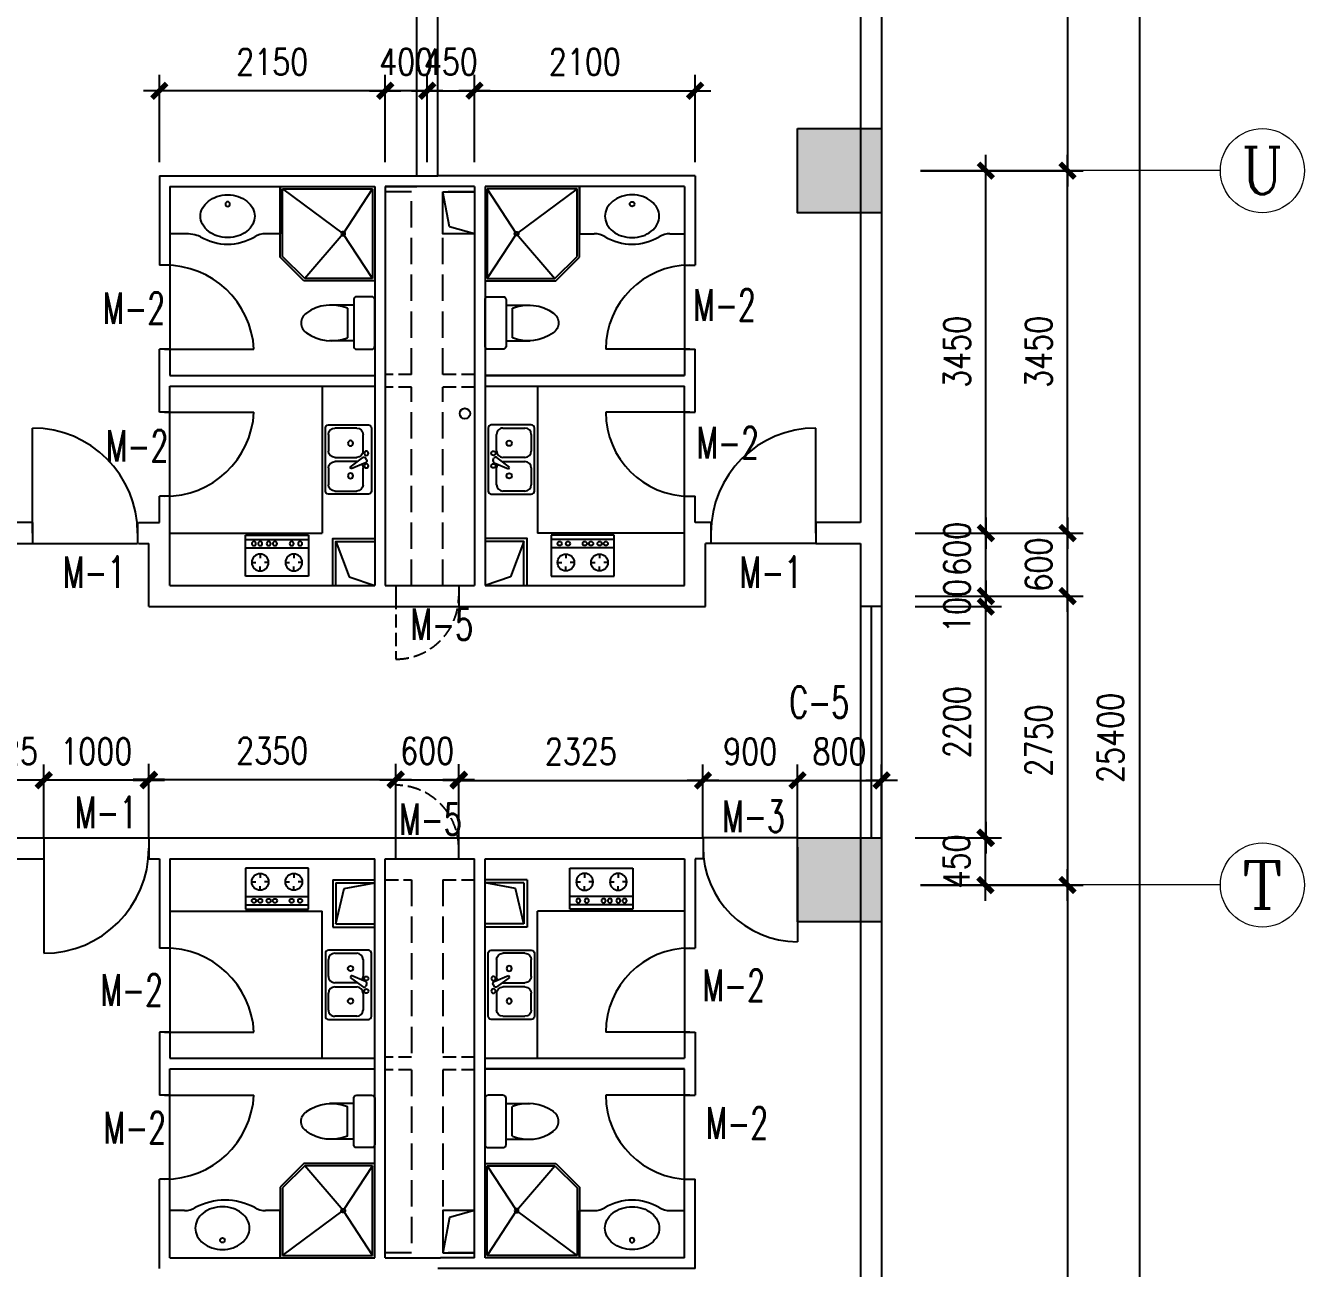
# Model space of a CAD drawing. Extents: x -357449 to -117302, y 127569 to 244935.
# Drawn here: x -281788 to -269614, y 176921 to 188752 of the extents above; entities that cross this region are included whole.
import ezdxf
from ezdxf.enums import TextEntityAlignment as Align

# ---------------------------------------------------------------- set-up
doc = ezdxf.new("R2010")
doc.units = 0
doc.header["$MEASUREMENT"] = 0
doc.linetypes.add('DASH', pattern=[0.35, 0.25, -0.1])
doc.layers.get('0').update_dxf_attribs({"linetype": 'CONTINUOUS'})
doc.layers.get('DEFPOINTS').update_dxf_attribs({"linetype": 'CONTINUOUS'})
for name, color, linetype in [('1', 8, 'CONTINUOUS'), ('COLUMN', 4, 'CONTINUOUS'), ('DIM', 7, 'CONTINUOUS'), ('F', 31, 'CONTINUOUS'), ('WALL', 1, 'CONTINUOUS'), ('WINDOW', 4, 'CONTINUOUS'), ('WINDOWS', 4, 'CONTINUOUS'), ('阳台', 4, 'CONTINUOUS')]:
    doc.layers.add(name, color=color, linetype=linetype)
doc.layers.add('AXIS', color=3, linetype='CONTINUOUS', lineweight=9)
doc.styles.add('COMPLEX', font='COMPLEX.shx')
doc.styles.add('DIM_FONT', font='SIMPLEX.shx', dxfattribs={"width": 0.8})
doc.styles.add('FS', font='txt.shx', dxfattribs={"width": 0.66, "height": 150, "bigfont": 'fs.shx'})
doc.dimstyles.new('DIMN-200', dxfattribs={"dimtxt": 300, "dimasz": 1, "dimexe": 250, "dimexo": 0, "dimgap": 150, "dimtad": 1, "dimdec": 0, "dimdsep": 46, "dimtxsty": 'DIM_FONT', "dimblk": '_DIMX', "dimcen": 2.5, "dimclrd": 256, "dimclre": 256, "dimclrt": 4, "dimadec": 0, "dimazin": 0, "dimtfac": 1, "dimtdec": 0, "dimtix": 1, "dimtmove": 2, "dimatfit": 3, "dimldrblk": '_DIMX', "dimfxl": 0, "dimtolj": 1, "dimtzin": 0, "dimarcsym": 0})
doc.dimstyles.get("Standard").update_dxf_attribs({"dimtxt": 375, "dimasz": 1, "dimexe": 150, "dimexo": 0, "dimgap": 200, "dimtad": 1, "dimdec": 0, "dimzin": 0, "dimdsep": 46, "dimtxsty": 'DIM_FONT', "dimblk1": '_DIMX', "dimblk2": '_DIMX', "dimsah": 1, "dimcen": 200, "dimclrd": 256, "dimclre": 256, "dimclrt": 4, "dimadec": 0, "dimazin": 0, "dimtfac": 1, "dimtdec": 0, "dimtix": 1, "dimtmove": 2, "dimatfit": 3, "dimldrblk": '_DIMX', "dimfxl": 0, "dimtolj": 1, "dimtzin": 0, "dimarcsym": 0})

# ---------------------------------------------------------------- blocks, each defined once
blk = doc.blocks.new('_DIMX')
blk.add_line((-150, 0), (150, 0))
at = {"const_width": 50}
blk.add_lwpolyline([(-70, -70), (70, 70)], dxfattribs=at)
blk = doc.blocks.new('*D1097')
at = {"linetype": 'ByBlock'}
for p, q in [((-250683, 222487), (-249084, 222487)), ((-249234, 222488), (-249234, 222489)), ((-249234, 221887), (-249234, 222487)), ((-250683, 221887), (-249084, 221887)), ((-249234, 221886), (-249234, 221885))]:
    blk.add_line(p, q, dxfattribs=at)
at = {"layer": 'DEFPOINTS', "color": 0, "linetype": 'ByBlock'}
for p in [(-250683, 222487), (-249234, 222487), (-250683, 221887)]:
    blk.add_point(p, dxfattribs=at)
at = {"linetype": 'ByBlock'}
for p, rotation in [((-249234, 222487), 270), ((-249234, 221887), 90)]:
    blk.add_blockref('_DIMX', p, dxfattribs=dict(at, rotation=rotation))
at = {"color": 4, "linetype": 'ByBlock', "insert": (-249509, 222187), "char_height": 250, "attachment_point": 5, "rotation": 90, "style": 'DIM_FONT'}
blk.add_mtext('\\A1;600', dxfattribs=at)
blk = doc.blocks.new('A$C58910DAE')
for p, q in [((0, 600), (0, 0)), ((390, 600), (0, 600)), ((130, 540), (130, 500)), ((270, 0), (270, 600)), ((350, 0), (350, 600)), ((390, 0), (390, 600)), ((50, 460), (90, 460)), ((130, 380), (130, 420)), ((210, 460), (170, 460)), ((50, 140), (90, 140)), ((130, 220), (130, 180)), ((210, 140), (170, 140)), ((0, 0), (390, 0)), ((130, 60), (130, 100))]:
    blk.add_line(p, q)
for centre, radius in [((130, 460), 80), ((310, 520), 20), ((310, 440), 20), ((310, 280), 20), ((130, 140), 80), ((310, 220), 20), ((310, 140), 20), ((310, 80), 20)]:
    blk.add_circle(centre, radius)
blk = doc.blocks.new('*D1005')
at = {"linetype": 'ByBlock'}
for p, q in [((-250683, 222487), (-249861, 222487)), ((-250011, 221888), (-250011, 222486)), ((-250683, 221887), (-249861, 221887))]:
    blk.add_line(p, q, dxfattribs=at)
at = {"layer": 'DEFPOINTS', "color": 0, "linetype": 'ByBlock'}
for p in [(-250683, 222487), (-250011, 222487), (-250683, 221887)]:
    blk.add_point(p, dxfattribs=at)
at = {"linetype": 'ByBlock'}
for p, rotation in [((-250011, 222487), 90), ((-250011, 221887), 270)]:
    blk.add_blockref('_DIMX', p, dxfattribs=dict(at, rotation=rotation))
at = {"color": 4, "linetype": 'ByBlock', "insert": (-250286, 222338), "char_height": 250, "attachment_point": 5, "rotation": 90, "style": 'DIM_FONT'}
blk.add_mtext('\\A1;600', dxfattribs=at)
blk = doc.blocks.new('*D899')
at = {"linetype": 'ByBlock'}
for p, q in [((-274815, 194671), (-272581, 194671)), ((-272731, 194670), (-272731, 169272)), ((-274815, 169271), (-272581, 169271))]:
    blk.add_line(p, q, dxfattribs=at)
at = {"layer": 'DEFPOINTS', "color": 0, "linetype": 'ByBlock'}
for p in [(-274815, 194671), (-274815, 169271), (-272731, 169271)]:
    blk.add_point(p, dxfattribs=at)
at = {"linetype": 'ByBlock'}
for p, rotation in [((-272731, 194671), 90), ((-272731, 169271), 270)]:
    blk.add_blockref('_DIMX', p, dxfattribs=dict(at, rotation=rotation))
at = {"color": 4, "linetype": 'ByBlock', "insert": (-273006, 181971), "char_height": 250, "attachment_point": 5, "rotation": 90, "style": 'DIM_FONT'}
blk.add_mtext('\\A1;25400', dxfattribs=at)
blk = doc.blocks.new('*D997')
at = {"linetype": 'ByBlock'}
for p, q in [((-250634, 219137), (-249084, 219137)), ((-249234, 219136), (-249234, 208238)), ((-250634, 208237), (-249084, 208237))]:
    blk.add_line(p, q, dxfattribs=at)
at = {"layer": 'DEFPOINTS', "color": 0, "linetype": 'ByBlock'}
for p in [(-250634, 219137), (-250634, 208237), (-249234, 208237)]:
    blk.add_point(p, dxfattribs=at)
at = {"linetype": 'ByBlock'}
for p, rotation in [((-249234, 219137), 90), ((-249234, 208237), 270)]:
    blk.add_blockref('_DIMX', p, dxfattribs=dict(at, rotation=rotation))
at = {"color": 4, "linetype": 'ByBlock', "insert": (-249509, 213687), "char_height": 250, "attachment_point": 5, "rotation": 90, "style": 'DIM_FONT'}
blk.add_mtext('\\A1;10900', dxfattribs=at)
blk = doc.blocks.new('*D995')
at = {"linetype": 'ByBlock'}
for p, q in [((-257979, 219593), (-257979, 220290)), ((-255629, 219593), (-255629, 220290)), ((-257978, 220140), (-255630, 220140))]:
    blk.add_line(p, q, dxfattribs=at)
at = {"layer": 'DEFPOINTS', "color": 0, "linetype": 'ByBlock'}
for p in [(-255629, 220140), (-257979, 219593), (-255629, 219593)]:
    blk.add_point(p, dxfattribs=at)
at = {"linetype": 'ByBlock', "rotation": 180}
blk.add_blockref('_DIMX', (-257979, 220140), dxfattribs=at)
at = {"linetype": 'ByBlock'}
blk.add_blockref('_DIMX', (-255629, 220140), dxfattribs=at)
at = {"color": 4, "linetype": 'ByBlock', "insert": (-256804, 220415), "char_height": 250, "attachment_point": 5, "style": 'DIM_FONT'}
blk.add_mtext('\\A1;2350', dxfattribs=at)
blk = doc.blocks.new('*D992')
at = {"linetype": 'ByBlock'}
for p, q in [((-259604, 219593), (-259604, 220285)), ((-258979, 219593), (-258979, 220285)), ((-259605, 220135), (-259606, 220135)), ((-258979, 220135), (-259604, 220135)), ((-258978, 220135), (-258977, 220135))]:
    blk.add_line(p, q, dxfattribs=at)
at = {"layer": 'DEFPOINTS', "color": 0, "linetype": 'ByBlock'}
for p in [(-259604, 220135), (-259604, 219593), (-258979, 219593)]:
    blk.add_point(p, dxfattribs=at)
at = {"linetype": 'ByBlock'}
blk.add_blockref('_DIMX', (-259604, 220135), dxfattribs=at)
at = {"linetype": 'ByBlock', "rotation": 180}
blk.add_blockref('_DIMX', (-258979, 220135), dxfattribs=at)
at = {"color": 4, "linetype": 'ByBlock', "insert": (-259291, 220410), "char_height": 250, "attachment_point": 5, "style": 'DIM_FONT'}
blk.add_mtext('\\A1;625', dxfattribs=at)
blk = doc.blocks.new('*D991')
at = {"linetype": 'ByBlock'}
for p, q in [((-258979, 219593), (-258979, 220285)), ((-257979, 219593), (-257979, 220285)), ((-257980, 220135), (-258978, 220135))]:
    blk.add_line(p, q, dxfattribs=at)
at = {"layer": 'DEFPOINTS', "color": 0, "linetype": 'ByBlock'}
for p in [(-258979, 220135), (-258979, 219593), (-257979, 219593)]:
    blk.add_point(p, dxfattribs=at)
at = {"linetype": 'ByBlock', "rotation": 180}
blk.add_blockref('_DIMX', (-258979, 220135), dxfattribs=at)
at = {"linetype": 'ByBlock'}
blk.add_blockref('_DIMX', (-257979, 220135), dxfattribs=at)
at = {"color": 4, "linetype": 'ByBlock', "insert": (-258479, 220410), "char_height": 250, "attachment_point": 5, "style": 'DIM_FONT'}
blk.add_mtext('\\A1;1000', dxfattribs=at)
blk = doc.blocks.new('*D973')
at = {"linetype": 'ByBlock'}
for p, q in [((-255029, 219593), (-255029, 220283)), ((-252704, 219587), (-252704, 220283)), ((-255028, 220133), (-252705, 220133))]:
    blk.add_line(p, q, dxfattribs=at)
at = {"layer": 'DEFPOINTS', "color": 0, "linetype": 'ByBlock'}
for p in [(-252704, 220133), (-255029, 219593), (-252704, 219587)]:
    blk.add_point(p, dxfattribs=at)
at = {"linetype": 'ByBlock', "rotation": 180}
blk.add_blockref('_DIMX', (-255029, 220133), dxfattribs=at)
at = {"linetype": 'ByBlock'}
blk.add_blockref('_DIMX', (-252704, 220133), dxfattribs=at)
at = {"color": 4, "linetype": 'ByBlock', "insert": (-253866, 220408), "char_height": 250, "attachment_point": 5, "style": 'DIM_FONT'}
blk.add_mtext('\\A1;2325', dxfattribs=at)
blk = doc.blocks.new('A$C6F837C5C')
at = {"layer": '1'}
blk.add_lwpolyline([(259, 407, 0.078966), (157, 391, 0.088152), (76, 347, 0.105269), (19, 279, 0.121685), (0, 203, 0.121685), (19, 128, 0.105269), (76, 60, 0.088152), (157, 16, 0.078966), (259, 0, 0.078966), (360, 16, 0.088152), (441, 60, 0.105269), (498, 128, 0.121685), (517, 203, 0.121685), (498, 279, 0.105269), (441, 347, 0.088152), (360, 391, 0.078966)], format="xyb", close=True, dxfattribs=at)
blk.add_circle((259, 88), 22, dxfattribs=at)
blk = doc.blocks.new('*D996')
at = {"linetype": 'ByBlock'}
for p, q in [((-255629, 219593), (-255629, 220289)), ((-255029, 219593), (-255029, 220289)), ((-255630, 220139), (-255631, 220139)), ((-255629, 220139), (-255029, 220139)), ((-255028, 220139), (-255027, 220139))]:
    blk.add_line(p, q, dxfattribs=at)
at = {"layer": 'DEFPOINTS', "color": 0, "linetype": 'ByBlock'}
for p in [(-255029, 220139), (-255629, 219593), (-255029, 219593)]:
    blk.add_point(p, dxfattribs=at)
at = {"linetype": 'ByBlock'}
blk.add_blockref('_DIMX', (-255629, 220139), dxfattribs=at)
at = {"linetype": 'ByBlock', "rotation": 180}
blk.add_blockref('_DIMX', (-255029, 220139), dxfattribs=at)
at = {"color": 4, "linetype": 'ByBlock', "insert": (-255329, 220414), "char_height": 250, "attachment_point": 5, "style": 'DIM_FONT'}
blk.add_mtext('\\A1;600', dxfattribs=at)
blk = doc.blocks.new('A$C54757736')
for p, q in [((0, 410), (0, 30)), ((630, 440), (30, 440)), ((299, 382), (241, 246)), ((328, 393), (342, 385)), ((660, 30), (660, 410)), ((30, 90), (30, 300)), ((90, 360), (250, 360)), ((241, 246), (259, 236)), ((259, 236), (347, 355)), ((310, 299), (310, 90)), ((350, 90), (350, 300)), ((410, 360), (570, 360)), ((630, 300), (630, 90)), ((250, 30), (90, 30)), ((570, 30), (410, 30)), ((30, 0), (630, 0))]:
    blk.add_line(p, q)
for centre, radius in [((270, 390), 20), ((390, 390), 20), ((175, 240), 25), ((485, 240), 25)]:
    blk.add_circle(centre, radius)
for centre, radius, start, end in [((30, 410), 30, 90, 180), ((318, 375), 20, 60, 159.4623), ((332, 367), 20, 320.5377, 60), ((630, 410), 30, 360, 90), ((90, 300), 60, 90, 180), ((250, 300), 60, 56.607, 90), ((410, 300), 60, 90, 180), ((570, 300), 60, 360, 90), ((30, 30), 30, 180, 270), ((90, 90), 60, 180, 270), ((250, 90), 60, 270, 360), ((410, 90), 60, 180, 270), ((570, 90), 60, 270, 360), ((630, 30), 30, 270, 360)]:
    blk.add_arc(centre, radius, start, end)
blk = doc.blocks.new('A$C571F03B5')
for p, q in [((170, 500), (30, 500)), ((0, 470), (0, 30)), ((200, 30), (200, 470)), ((200, 420), (430, 420)), ((260, 110), (260, 390)), ((30, 0), (170, 0)), ((200, 80), (430, 80))]:
    blk.add_line(p, q)
for centre, radius, start, end in [((30, 470), 30, 90, 180), ((170, 470), 30, 0, 90), ((413, 23), 398, 53.3619, 112.5495), ((590, 250), 110, 303.4509, 56.5491), ((413, 477), 398, 247.4505, 306.6381), ((30, 30), 30, 180, 270), ((170, 30), 30, 270, 0)]:
    blk.add_arc(centre, radius, start, end)
at = {"style": 'DIM_FONT', "text_generation_flag": 4, "width": 0.8, "flags": 9}
for tag in ['YSIZE', 'XSIZE']:
    blk.add_attdef(tag, (0, 250), '', height=0.5, rotation=90, dxfattribs=at)
blk = doc.blocks.new('A$C13156595')
for p, q in [((900, 900), (0, 900)), ((0, 900), (0, 0)), ((877, 877), (22, 877)), ((22, 877), (22, 22)), ((300, 450), (22, 877)), ((877, 877), (300, 450)), ((877, 234), (877, 877)), ((900, 225), (900, 900)), ((22, 22), (300, 450)), ((300, 450), (666, 22)), ((666, 22), (877, 234)), ((675, 0), (900, 225)), ((0, 0), (675, 0)), ((22, 22), (666, 22))]:
    blk.add_line(p, q)
blk.add_circle((300, 450), 18.7)
blk = doc.blocks.new('*D1008')
at = {"linetype": 'ByBlock'}
for p, q in [((-251804, 219587), (-251804, 220283)), ((-251004, 219587), (-251004, 220283)), ((-251805, 220133), (-251806, 220133)), ((-251804, 220133), (-251004, 220133)), ((-251003, 220133), (-251002, 220133))]:
    blk.add_line(p, q, dxfattribs=at)
at = {"layer": 'DEFPOINTS', "color": 0, "linetype": 'ByBlock'}
for p in [(-251004, 220133), (-251804, 219587), (-251004, 219587)]:
    blk.add_point(p, dxfattribs=at)
at = {"linetype": 'ByBlock'}
blk.add_blockref('_DIMX', (-251804, 220133), dxfattribs=at)
at = {"linetype": 'ByBlock', "rotation": 180}
blk.add_blockref('_DIMX', (-251004, 220133), dxfattribs=at)
at = {"color": 4, "linetype": 'ByBlock', "insert": (-251404, 220408), "char_height": 250, "attachment_point": 5, "style": 'DIM_FONT'}
blk.add_mtext('\\A1;800', dxfattribs=at)
blk = doc.blocks.new('*D1007')
at = {"linetype": 'ByBlock'}
for p, q in [((-252704, 219587), (-252704, 220283)), ((-251804, 219587), (-251804, 220283)), ((-252703, 220133), (-251805, 220133))]:
    blk.add_line(p, q, dxfattribs=at)
at = {"layer": 'DEFPOINTS', "color": 0, "linetype": 'ByBlock'}
for p in [(-251804, 220133), (-252704, 219587), (-251804, 219587)]:
    blk.add_point(p, dxfattribs=at)
at = {"linetype": 'ByBlock', "rotation": 180}
blk.add_blockref('_DIMX', (-252704, 220133), dxfattribs=at)
at = {"linetype": 'ByBlock'}
blk.add_blockref('_DIMX', (-251804, 220133), dxfattribs=at)
at = {"color": 4, "linetype": 'ByBlock', "insert": (-252254, 220408), "char_height": 250, "attachment_point": 5, "style": 'DIM_FONT'}
blk.add_mtext('\\A1;900', dxfattribs=at)
blk = doc.blocks.new('*D1006')
at = {"linetype": 'ByBlock'}
for p, q in [((-250683, 221887), (-249861, 221887)), ((-250011, 221888), (-250011, 221889)), ((-250011, 221787), (-250011, 221887)), ((-250011, 221787), (-250011, 221887)), ((-250683, 221787), (-249861, 221787)), ((-250011, 221786), (-250011, 221785))]:
    blk.add_line(p, q, dxfattribs=at)
at = {"layer": 'DEFPOINTS', "color": 0, "linetype": 'ByBlock'}
for p in [(-250683, 221887), (-250011, 221887), (-250683, 221787)]:
    blk.add_point(p, dxfattribs=at)
at = {"linetype": 'ByBlock'}
for p, rotation in [((-250011, 221887), 270), ((-250011, 221787), 90)]:
    blk.add_blockref('_DIMX', p, dxfattribs=dict(at, rotation=rotation))
at = {"color": 4, "linetype": 'ByBlock', "insert": (-250286, 221793), "char_height": 250, "attachment_point": 5, "rotation": 90, "style": 'DIM_FONT'}
blk.add_mtext('\\A1;100', dxfattribs=at)
blk = doc.blocks.new('*D1004')
at = {"linetype": 'ByBlock'}
for p, q in [((-250683, 221787), (-249861, 221787)), ((-250011, 219588), (-250011, 221786)), ((-250683, 219587), (-249861, 219587))]:
    blk.add_line(p, q, dxfattribs=at)
at = {"layer": 'DEFPOINTS', "color": 0, "linetype": 'ByBlock'}
for p in [(-250683, 221787), (-250011, 221787), (-250683, 219587)]:
    blk.add_point(p, dxfattribs=at)
at = {"linetype": 'ByBlock'}
for p, rotation in [((-250011, 221787), 90), ((-250011, 219587), 270)]:
    blk.add_blockref('_DIMX', p, dxfattribs=dict(at, rotation=rotation))
at = {"color": 4, "linetype": 'ByBlock', "insert": (-250286, 220687), "char_height": 250, "attachment_point": 5, "rotation": 90, "style": 'DIM_FONT'}
blk.add_mtext('\\A1;2200', dxfattribs=at)
blk = doc.blocks.new('*D1003')
at = {"linetype": 'ByBlock'}
for p, q in [((-250683, 221887), (-249084, 221887)), ((-249234, 221886), (-249234, 219138)), ((-250634, 219137), (-249084, 219137))]:
    blk.add_line(p, q, dxfattribs=at)
at = {"layer": 'DEFPOINTS', "color": 0, "linetype": 'ByBlock'}
for p in [(-250683, 221887), (-250634, 219137), (-249234, 219137)]:
    blk.add_point(p, dxfattribs=at)
at = {"linetype": 'ByBlock'}
for p, rotation in [((-249234, 221887), 90), ((-249234, 219137), 270)]:
    blk.add_blockref('_DIMX', p, dxfattribs=dict(at, rotation=rotation))
at = {"color": 4, "linetype": 'ByBlock', "insert": (-249509, 220512), "char_height": 250, "attachment_point": 5, "rotation": 90, "style": 'DIM_FONT'}
blk.add_mtext('\\A1;2750', dxfattribs=at)
blk = doc.blocks.new('*D1002')
at = {"linetype": 'ByBlock'}
for p, q in [((-250551, 219587), (-249866, 219587)), ((-250016, 219588), (-250016, 219589)), ((-250016, 219137), (-250016, 219587)), ((-250551, 219137), (-249866, 219137)), ((-250016, 219136), (-250016, 219135))]:
    blk.add_line(p, q, dxfattribs=at)
at = {"layer": 'DEFPOINTS', "color": 0, "linetype": 'ByBlock'}
for p in [(-250551, 219587), (-250016, 219587), (-250551, 219137)]:
    blk.add_point(p, dxfattribs=at)
at = {"linetype": 'ByBlock'}
for p, rotation in [((-250016, 219587), 270), ((-250016, 219137), 90)]:
    blk.add_blockref('_DIMX', p, dxfattribs=dict(at, rotation=rotation))
at = {"color": 4, "linetype": 'ByBlock', "insert": (-250291, 219362), "char_height": 250, "attachment_point": 5, "rotation": 90, "style": 'DIM_FONT'}
blk.add_mtext('\\A1;450', dxfattribs=at)
blk = doc.blocks.new('*D1144')
at = {"linetype": 'ByBlock'}
for p, q in [((-257879, 226019), (-257879, 226848)), ((-255729, 226019), (-255729, 226848)), ((-255730, 226698), (-257878, 226698))]:
    blk.add_line(p, q, dxfattribs=at)
at = {"layer": 'DEFPOINTS', "color": 0, "linetype": 'ByBlock'}
for p in [(-257879, 226698), (-257879, 226019), (-255729, 226019)]:
    blk.add_point(p, dxfattribs=at)
at = {"linetype": 'ByBlock', "rotation": 180}
blk.add_blockref('_DIMX', (-257879, 226698), dxfattribs=at)
at = {"linetype": 'ByBlock'}
blk.add_blockref('_DIMX', (-255729, 226698), dxfattribs=at)
at = {"color": 4, "linetype": 'ByBlock', "insert": (-256804, 226973), "char_height": 250, "attachment_point": 5, "style": 'DIM_FONT'}
blk.add_mtext('\\A1;2150', dxfattribs=at)
blk = doc.blocks.new('*D900')
at = {"linetype": 'ByBlock'}
for p, q in [((-250634, 232837), (-249084, 232837)), ((-249234, 232836), (-249234, 225938)), ((-250634, 225937), (-249084, 225937))]:
    blk.add_line(p, q, dxfattribs=at)
at = {"layer": 'DEFPOINTS', "color": 0, "linetype": 'ByBlock'}
for p in [(-250634, 232837), (-250634, 225937), (-249234, 225937)]:
    blk.add_point(p, dxfattribs=at)
at = {"linetype": 'ByBlock'}
for p, rotation in [((-249234, 232837), 90), ((-249234, 225937), 270)]:
    blk.add_blockref('_DIMX', p, dxfattribs=dict(at, rotation=rotation))
at = {"color": 4, "linetype": 'ByBlock', "insert": (-249509, 229387), "char_height": 250, "attachment_point": 5, "rotation": 90, "style": 'DIM_FONT'}
blk.add_mtext('\\A1;6900', dxfattribs=at)
blk = doc.blocks.new('*D1141')
at = {"linetype": 'ByBlock'}
for p, q in [((-254879, 226019), (-254879, 226848)), ((-252779, 226019), (-252779, 226848)), ((-254878, 226698), (-252780, 226698))]:
    blk.add_line(p, q, dxfattribs=at)
at = {"layer": 'DEFPOINTS', "color": 0, "linetype": 'ByBlock'}
for p in [(-252779, 226698), (-254879, 226019), (-252779, 226019)]:
    blk.add_point(p, dxfattribs=at)
at = {"linetype": 'ByBlock', "rotation": 180}
blk.add_blockref('_DIMX', (-254879, 226698), dxfattribs=at)
at = {"linetype": 'ByBlock'}
blk.add_blockref('_DIMX', (-252779, 226698), dxfattribs=at)
at = {"color": 4, "linetype": 'ByBlock', "insert": (-253829, 226973), "char_height": 250, "attachment_point": 5, "style": 'DIM_FONT'}
blk.add_mtext('\\A1;2100', dxfattribs=at)
blk = doc.blocks.new('*D1143')
at = {"linetype": 'ByBlock'}
for p, q in [((-255729, 226019), (-255729, 226848)), ((-255329, 226019), (-255329, 226848)), ((-255730, 226698), (-255731, 226698)), ((-255329, 226698), (-255729, 226698)), ((-255328, 226698), (-255327, 226698))]:
    blk.add_line(p, q, dxfattribs=at)
at = {"layer": 'DEFPOINTS', "color": 0, "linetype": 'ByBlock'}
for p in [(-255729, 226698), (-255729, 226019), (-255329, 226019)]:
    blk.add_point(p, dxfattribs=at)
at = {"linetype": 'ByBlock'}
blk.add_blockref('_DIMX', (-255729, 226698), dxfattribs=at)
at = {"linetype": 'ByBlock', "rotation": 180}
blk.add_blockref('_DIMX', (-255329, 226698), dxfattribs=at)
at = {"color": 4, "linetype": 'ByBlock', "insert": (-255529, 226973), "char_height": 250, "attachment_point": 5, "style": 'DIM_FONT'}
blk.add_mtext('\\A1;400', dxfattribs=at)
blk = doc.blocks.new('*D1142')
at = {"linetype": 'ByBlock'}
for p, q in [((-255329, 226019), (-255329, 226848)), ((-254879, 226019), (-254879, 226848)), ((-255330, 226698), (-255331, 226698)), ((-255329, 226698), (-254879, 226698)), ((-254878, 226698), (-254877, 226698))]:
    blk.add_line(p, q, dxfattribs=at)
at = {"layer": 'DEFPOINTS', "color": 0, "linetype": 'ByBlock'}
for p in [(-254879, 226698), (-255329, 226019), (-254879, 226019)]:
    blk.add_point(p, dxfattribs=at)
at = {"linetype": 'ByBlock'}
blk.add_blockref('_DIMX', (-255329, 226698), dxfattribs=at)
at = {"linetype": 'ByBlock', "rotation": 180}
blk.add_blockref('_DIMX', (-254879, 226698), dxfattribs=at)
at = {"color": 4, "linetype": 'ByBlock', "insert": (-255104, 226973), "char_height": 250, "attachment_point": 5, "style": 'DIM_FONT'}
blk.add_mtext('\\A1;450', dxfattribs=at)
blk = doc.blocks.new('*D1096')
at = {"linetype": 'ByBlock'}
for p, q in [((-250634, 225937), (-249861, 225937)), ((-250011, 222488), (-250011, 225936)), ((-250683, 222487), (-249861, 222487))]:
    blk.add_line(p, q, dxfattribs=at)
at = {"layer": 'DEFPOINTS', "color": 0, "linetype": 'ByBlock'}
for p in [(-250634, 225937), (-250011, 225937), (-250683, 222487)]:
    blk.add_point(p, dxfattribs=at)
at = {"linetype": 'ByBlock'}
for p, rotation in [((-250011, 225937), 90), ((-250011, 222487), 270)]:
    blk.add_blockref('_DIMX', p, dxfattribs=dict(at, rotation=rotation))
at = {"color": 4, "linetype": 'ByBlock', "insert": (-250286, 224212), "char_height": 250, "attachment_point": 5, "rotation": 90, "style": 'DIM_FONT'}
blk.add_mtext('\\A1;3450', dxfattribs=at)
blk = doc.blocks.new('*D1009')
at = {"linetype": 'ByBlock'}
for p, q in [((-250272, 225937), (-249084, 225937)), ((-249234, 222488), (-249234, 225936)), ((-250272, 222487), (-249084, 222487))]:
    blk.add_line(p, q, dxfattribs=at)
at = {"layer": 'DEFPOINTS', "color": 0, "linetype": 'ByBlock'}
for p in [(-250272, 225937), (-249234, 225937), (-250272, 222487)]:
    blk.add_point(p, dxfattribs=at)
at = {"linetype": 'ByBlock'}
for p, rotation in [((-249234, 225937), 90), ((-249234, 222487), 270)]:
    blk.add_blockref('_DIMX', p, dxfattribs=dict(at, rotation=rotation))
at = {"color": 4, "linetype": 'ByBlock', "insert": (-249509, 224212), "char_height": 250, "attachment_point": 5, "rotation": 90, "style": 'DIM_FONT'}
blk.add_mtext('\\A1;3450', dxfattribs=at)

msp = doc.modelspace()

# ---------------------------------------------------------------- hatches: boundary and pattern name
at = {"layer": 'COLUMN'}
for points in [[(-274439.36, 186971.04), (-273639.36, 186971.04), (-273639.36, 187771.04), (-274439.36, 187771.04)], [(-274439.36, 180221.04), (-273639.36, 180221.04), (-273639.36, 181021.04), (-274439.36, 181021.04)]]:
    msp.add_hatch(color=256, dxfattribs=at).paths.add_polyline_path(points)

# ---------------------------------------------------------------- linework, layer by layer
at = {"layer": '1'}
for p, q in [((-279364.36, 187221.04), (-279364.36, 186771.04)), ((-276514.36, 187221.04), (-276514.36, 186771.04)), ((-280274.91, 186771.04), (-280414.36, 186771.04)), ((-279364.36, 186771.04), (-279503.8, 186771.04)), ((-276514.36, 186771.04), (-276374.91, 186771.04)), ((-275653.8, 186771.04), (-275514.36, 186771.04)), ((-278964.36, 185321.04), (-278964.36, 183921.04)), ((-276914.36, 185321.04), (-276914.36, 183921.04)), ((-280414.36, 183921.04), (-278964.36, 183921.04)), ((-278834.36, 183841.04), (-278706.52, 183505.49)), ((-277044.36, 183841.04), (-277172.2, 183505.49)), ((-275514.36, 183921.04), (-276914.36, 183921.04)), ((-278706.52, 183505.49), (-278464.36, 183421.04)), ((-277172.2, 183505.49), (-277414.36, 183421.04)), ((-278264.36, 183421.04), (-278264.36, 183221.04)), ((-277664.36, 183421.04), (-277664.36, 183221.04)), ((-278264.36, 180821.04), (-278264.36, 181021.04)), ((-277664.36, 180821.04), (-277664.36, 181021.04)), ((-278864.36, 180621.04), (-278464.36, 180621.04)), ((-278864.36, 180621.04), (-278864.36, 180171.04)), ((-278864.36, 180621.04), (-278864.36, 180621.04)), ((-278834.36, 180591.04), (-278464.36, 180591.04)), ((-278834.36, 180591.04), (-278834.36, 180201.04)), ((-278834.36, 180201.04), (-278754.3, 180536.6)), ((-278754.3, 180536.6), (-278464.36, 180591.04)), ((-277014.36, 180621.04), (-277414.36, 180621.04)), ((-277044.36, 180591.04), (-277414.36, 180591.04)), ((-277124.42, 180536.6), (-277414.36, 180591.04)), ((-277044.36, 180201.04), (-277124.42, 180536.6)), ((-277044.36, 180591.04), (-277044.36, 180201.04)), ((-277014.36, 180621.04), (-277014.36, 180171.04)), ((-280414.36, 180321.04), (-278964.36, 180321.04)), ((-278964.36, 178921.04), (-278964.36, 180321.04)), ((-275514.36, 180321.04), (-276914.36, 180321.04)), ((-276914.36, 178921.04), (-276914.36, 180321.04)), ((-278864.36, 180171.04), (-278464.36, 180171.04)), ((-278834.36, 180201.04), (-278464.36, 180201.04)), ((-277044.36, 180201.04), (-277414.36, 180201.04)), ((-277014.36, 180171.04), (-277414.36, 180171.04)), ((-280274.91, 177471.04), (-280414.36, 177471.04)), ((-279364.36, 177471.04), (-279503.8, 177471.04)), ((-279364.36, 177021.04), (-279364.36, 177471.04)), ((-276514.36, 177021.04), (-276514.36, 177471.04)), ((-276514.36, 177471.04), (-276374.91, 177471.04)), ((-275653.8, 177471.04), (-275514.36, 177471.04))]:
    msp.add_line(p, q, dxfattribs=at)
for points in [[(-278864.36, 183421.04), (-278864.36, 183421.04), (-278864.36, 183871.04), (-278464.36, 183871.04)], [(-278834.36, 183421.04), (-278834.36, 183841.04), (-278464.36, 183841.04)], [(-277014.36, 183421.04), (-277014.36, 183421.04), (-277014.36, 183871.04), (-277414.36, 183871.04)], [(-277044.36, 183421.04), (-277044.36, 183841.04), (-277414.36, 183841.04)]]:
    msp.add_lwpolyline(points, dxfattribs=at)
for centre, radius, start, end in [((-280274.15, 186351.09), 419.95, 68.742991, 90.103819), ((-279864.36, 187171.04), 500, 238.997281, 301.002719), ((-279503.8, 186571.04), 200, 90, 121.002719), ((-276374.91, 186571.04), 200, 58.997281, 90), ((-276014.36, 187171.04), 500, 238.997281, 301.002719), ((-275653.8, 186571.04), 200, 90, 121.002719), ((-280274.91, 177671.04), 200, 270, 301.002719), ((-279889.36, 176976.53), 594.51, 61.624732, 118.375268), ((-279503.8, 177671.04), 200, 238.997281, 270), ((-276374.91, 177671.04), 200, 270, 301.002719), ((-276014.36, 177071.04), 500, 58.997281, 121.002719), ((-275653.8, 177671.04), 200, 238.997281, 270)]:
    msp.add_arc(centre, radius, start, end, dxfattribs=at)
at = {"layer": 'AXIS'}
for p, q in [((-270414.48, 187371.04), (-273269.25, 187371.04)), ((-270414.48, 180571.04), (-273269.25, 180571.04))]:
    msp.add_line(p, q, dxfattribs=at)
for centre in [(-270014.48, 187371.04), (-270014.48, 180571.04)]:
    msp.add_circle(centre, 400, dxfattribs=at)
at = {"layer": 'COLUMN'}
for p, q in [((-273839.36, 183221.04), (-273839.36, 181021.04)), ((-273739.36, 183221.04), (-273739.36, 181021.04)), ((-273639.36, 183221.04), (-273639.36, 181021.04))]:
    msp.add_line(p, q, dxfattribs=at)
for points in [[(-274439.36, 187771.04), (-273639.36, 187771.04), (-273639.36, 186971.04), (-274439.36, 186971.04)], [(-274439.36, 181021.04), (-273639.36, 181021.04), (-273639.36, 180221.04), (-274439.36, 180221.04)]]:
    msp.add_lwpolyline(points, close=True, dxfattribs=at)
at = {"layer": 'DIM'}
msp.add_circle((-277605.45, 185058.88), 50, dxfattribs=at)
at = {"layer": 'WALL'}
for p, q in [((-273639.36, 194671.04), (-273639.36, 183221.04)), ((-273839.36, 194471.04), (-273839.36, 184021.04)), ((-278064.36, 187321.04), (-278064.36, 193921.04)), ((-277864.36, 187321.04), (-277864.36, 193921.04)), ((-280514.36, 187321.04), (-277864.36, 187321.04)), ((-280514.36, 187321.04), (-280514.36, 186471.04)), ((-275414.36, 187321.04), (-277864.36, 187321.04)), ((-275414.36, 187321.04), (-275414.36, 186471.04)), ((-280414.36, 187221.04), (-278464.36, 187221.04)), ((-280414.36, 187221.04), (-280414.36, 186471.04)), ((-278464.36, 187221.04), (-278464.36, 183421.04)), ((-278364.36, 187221.04), (-278364.36, 183421.04)), ((-277514.36, 187221.04), (-278364.36, 187221.04)), ((-278364.36, 187221.04), (-278064.36, 187221.04)), ((-277514.36, 187221.04), (-277514.36, 183421.04)), ((-277414.36, 187221.04), (-277414.36, 183421.04)), ((-275514.36, 187221.04), (-277414.36, 187221.04)), ((-275514.36, 187221.04), (-275514.36, 186471.04)), ((-280414.36, 186471.04), (-280514.36, 186471.04)), ((-275514.36, 186471.04), (-275414.36, 186471.04)), ((-280414.36, 185671.04), (-280514.36, 185671.04)), ((-280514.36, 185071.04), (-280514.36, 185671.04)), ((-280414.36, 185671.04), (-280414.36, 185421.04)), ((-275514.36, 185671.04), (-275514.36, 185421.04)), ((-275514.36, 185671.04), (-275414.36, 185671.04)), ((-275414.36, 185071.04), (-275414.36, 185671.04)), ((-280414.36, 185421.04), (-278464.36, 185421.04)), ((-277414.36, 185421.04), (-275514.36, 185421.04)), ((-275514.36, 185421.04), (-277414.36, 185421.04)), ((-280414.36, 185321.04), (-278464.36, 185321.04)), ((-280414.36, 185071.04), (-280414.36, 185321.04)), ((-277414.36, 185321.04), (-275514.36, 185321.04)), ((-275514.36, 185071.04), (-275514.36, 185321.04)), ((-280414.36, 185071.04), (-280514.36, 185071.04)), ((-275514.36, 185071.04), (-275414.36, 185071.04)), ((-280414.36, 184271.04), (-280514.36, 184271.04)), ((-280514.36, 184021.04), (-280514.36, 184271.04)), ((-280414.36, 183421.04), (-280414.36, 184271.04)), ((-275514.36, 183421.04), (-275514.36, 184271.04)), ((-275514.36, 184271.04), (-275414.36, 184271.04)), ((-275414.36, 184021.04), (-275414.36, 184271.04)), ((-281721.27, 184021.04), (-282139.36, 184021.04)), ((-281721.27, 184021.04), (-281721.27, 183821.04)), ((-280721.27, 184021.04), (-280721.27, 183821.04)), ((-280714.36, 184021.04), (-280514.36, 184021.04)), ((-275264.36, 184021.04), (-275414.36, 184021.04)), ((-275264.36, 184021.04), (-275264.36, 183821.04)), ((-273839.36, 184021.04), (-274264.36, 184021.04)), ((-274264.36, 184021.04), (-274264.36, 183821.04)), ((-282989.36, 183821.04), (-281721.27, 183821.04)), ((-280714.36, 183821.04), (-280614.36, 183821.04)), ((-280614.36, 183221.04), (-280614.36, 183821.04)), ((-275314.36, 183221.04), (-275314.36, 183821.04)), ((-275264.36, 183821.04), (-275314.36, 183821.04)), ((-274264.36, 183821.04), (-273839.36, 183821.04)), ((-273839.36, 183821.04), (-273839.36, 183221.04)), ((-280414.36, 183421.04), (-278464.36, 183421.04)), ((-278364.36, 183421.04), (-277514.36, 183421.04)), ((-277414.36, 183421.04), (-275514.36, 183421.04)), ((-280614.36, 183221.04), (-275314.36, 183221.04)), ((-273639.36, 183221.04), (-273839.36, 183221.04)), ((-282989.36, 181021.04), (-281614.36, 181021.04)), ((-281614.36, 181021.04), (-281614.36, 180821.04)), ((-280614.36, 181021.04), (-275339.36, 181021.04)), ((-280614.36, 181021.04), (-280614.36, 180821.04)), ((-275339.36, 181021.04), (-275339.36, 180821.04)), ((-273839.36, 181021.04), (-273839.36, 169471.04)), ((-273639.36, 181021.04), (-273639.36, 169271.04)), ((-282139.36, 180821.04), (-281614.36, 180821.04)), ((-280614.36, 180821.04), (-280514.36, 180821.04)), ((-280514.36, 180821.04), (-280514.36, 179971.04)), ((-280414.36, 180821.04), (-278464.36, 180821.04)), ((-280414.36, 180821.04), (-280414.36, 179971.04)), ((-278464.36, 177021.04), (-278464.36, 180821.04)), ((-278364.36, 177021.04), (-278364.36, 180821.04)), ((-278364.36, 180821.04), (-277514.36, 180821.04)), ((-277514.36, 177021.04), (-277514.36, 180821.04)), ((-277414.36, 180821.04), (-275514.36, 180821.04)), ((-277414.36, 177021.04), (-277414.36, 180821.04)), ((-275514.36, 180821.04), (-275514.36, 179971.04)), ((-275414.36, 180821.04), (-275414.36, 179971.04)), ((-275339.36, 180821.04), (-275414.36, 180821.04)), ((-280414.36, 179971.04), (-280514.36, 179971.04)), ((-275514.36, 179971.04), (-275414.36, 179971.04)), ((-280414.36, 179171.04), (-280514.36, 179171.04)), ((-280514.36, 179171.04), (-280514.36, 178571.04)), ((-280414.36, 179171.04), (-280414.36, 178921.04)), ((-275514.36, 179171.04), (-275514.36, 178921.04)), ((-275514.36, 179171.04), (-275414.36, 179171.04)), ((-275414.36, 179171.04), (-275414.36, 178571.04)), ((-280414.36, 178921.04), (-278464.36, 178921.04)), ((-277414.36, 178921.04), (-275514.36, 178921.04)), ((-280414.36, 178821.04), (-278464.36, 178821.04)), ((-280414.36, 178571.04), (-280414.36, 178821.04)), ((-275514.36, 178821.04), (-277414.36, 178821.04)), ((-277414.36, 178821.04), (-275514.36, 178821.04)), ((-275514.36, 178571.04), (-275514.36, 178821.04)), ((-280414.36, 178571.04), (-280514.36, 178571.04)), ((-275514.36, 178571.04), (-275414.36, 178571.04)), ((-280414.36, 177771.04), (-280514.36, 177771.04)), ((-280514.36, 176921.04), (-280514.36, 177771.04)), ((-280414.36, 177021.04), (-280414.36, 177771.04)), ((-275514.36, 177021.04), (-275514.36, 177771.04)), ((-275514.36, 177771.04), (-275414.36, 177771.04)), ((-275414.36, 176921.04), (-275414.36, 177771.04)), ((-280414.36, 177021.04), (-278464.36, 177021.04)), ((-278364.36, 177021.04), (-277839.36, 177021.04)), ((-277514.36, 177021.04), (-277839.36, 177021.04)), ((-275514.36, 177021.04), (-277414.36, 177021.04)), ((-275414.36, 176921.04), (-277864.36, 176921.04))]:
    msp.add_line(p, q, dxfattribs=at)
at = {"layer": 'WINDOWS'}
for p, q in [((-277751.26, 186836.76), (-277814.36, 187171.04)), ((-277514.36, 186771.04), (-277751.26, 186836.76)), ((-280414.36, 186471.04), (-280414.36, 185671.04)), ((-275514.36, 186471.04), (-275514.36, 185671.04)), ((-280464.36, 185671.04), (-279614.36, 185671.04)), ((-275464.36, 185671.04), (-276264.36, 185671.04)), ((-280464.36, 185071.04), (-279614.36, 185071.04)), ((-280414.36, 184271.04), (-280414.36, 185071.04)), ((-275464.36, 185071.04), (-276264.36, 185071.04)), ((-275514.36, 184271.04), (-275514.36, 185071.04)), ((-281721.27, 183921.04), (-281721.27, 184921.04)), ((-274264.36, 183921.04), (-274264.36, 184921.04)), ((-281721.27, 183821.04), (-280721.27, 183821.04)), ((-274264.36, 183821.04), (-275264.36, 183821.04)), ((-281614.36, 181021.04), (-280614.36, 181021.04)), ((-274439.36, 181021.04), (-275339.36, 181021.04)), ((-281614.36, 180921.04), (-281614.36, 179921.04)), ((-274439.36, 180931.04), (-274439.36, 180031.04)), ((-280414.36, 179971.04), (-280414.36, 179171.04)), ((-275514.36, 179971.04), (-275514.36, 179171.04)), ((-280464.36, 179171.04), (-279614.36, 179171.04)), ((-275464.36, 179171.04), (-276264.36, 179171.04)), ((-280464.36, 178571.04), (-279614.36, 178571.04)), ((-280414.36, 177771.04), (-280414.36, 178571.04)), ((-275464.36, 178571.04), (-276264.36, 178571.04)), ((-275514.36, 177771.04), (-275514.36, 178571.04)), ((-277751.26, 177405.32), (-277814.36, 177071.04)), ((-277514.36, 177471.04), (-277751.26, 177405.32))]:
    msp.add_line(p, q, dxfattribs=at)
for points in [[(-277814.36, 187171.04), (-277514.36, 187171.04), (-277514.36, 186771.04), (-277814.36, 186771.04)], [(-277814.36, 177071.04), (-277514.36, 177071.04), (-277514.36, 177471.04), (-277814.36, 177471.04)]]:
    msp.add_lwpolyline(points, close=True, dxfattribs=at)
for centre, radius, start, end in [((-280457.22, 185627.06), 844.01, 2.987019, 90.48439), ((-275464.36, 185671.04), 800, 90, 180), ((-280457.22, 185115.02), 844.01, 269.51561, 357.012981), ((-275464.36, 185071.04), 800, 180, 270), ((-281721.27, 183921.04), 1000, 0, 90), ((-274264.36, 183921.04), 1000, 90, 180), ((-281614.36, 180921.04), 1000, 270, 0), ((-274439.36, 180931.04), 900, 180, 270), ((-280457.22, 179127.06), 844.01, 2.987019, 90.48439), ((-275464.36, 179171.04), 800, 90, 180), ((-280457.22, 178615.02), 844.01, 269.51561, 357.012981), ((-275464.36, 178571.04), 800, 180, 270)]:
    msp.add_arc(centre, radius, start, end, dxfattribs=at)
at = {"layer": '阳台', "color": 8, "linetype": 'DASH', "ltscale": 1000}
for p, q in [((-278114.36, 187171.04), (-278364.36, 187171.04)), ((-278114.36, 185431.04), (-278114.36, 187171.04)), ((-277514.36, 187171.04), (-277814.36, 187171.04)), ((-277814.36, 185431.04), (-277814.36, 187171.04)), ((-278114.36, 183421.04), (-278114.36, 185311.04)), ((-277814.36, 183421.04), (-277814.36, 185311.04)), ((-278114.36, 180621.04), (-278114.36, 178931.04)), ((-277814.36, 180621.04), (-277814.36, 178931.04)), ((-278114.36, 178811.04), (-278114.36, 177071.04)), ((-277814.36, 178811.04), (-277814.36, 177071.04)), ((-278114.36, 177071.04), (-278364.36, 177071.04)), ((-277514.36, 177071.04), (-277814.36, 177071.04))]:
    msp.add_line(p, q, dxfattribs=at)
at = {"layer": '阳台', "color": 8, "linetype": 'DASH', "ltscale": 500}
for p, q in [((-278114.36, 185431.04), (-278364.36, 185431.04)), ((-277514.36, 185431.04), (-277814.36, 185431.04)), ((-278114.36, 185311.04), (-278364.36, 185311.04)), ((-277514.36, 185311.04), (-277814.36, 185311.04)), ((-278264.36, 183321.04), (-278264.36, 182721.04)), ((-278264.36, 180921.04), (-278264.36, 181521.04)), ((-278364.36, 180621.04), (-278114.36, 180621.04)), ((-277814.36, 180621.04), (-277514.36, 180621.04)), ((-278114.36, 178931.04), (-278364.36, 178931.04)), ((-277514.36, 178931.04), (-277814.36, 178931.04)), ((-278114.36, 178811.04), (-278364.36, 178811.04)), ((-277514.36, 178811.04), (-277814.36, 178811.04))]:
    msp.add_line(p, q, dxfattribs=at)
for centre, start, end in [((-278264.36, 183321.04), 270, 0), ((-278264.36, 180921.04), 0, 90)]:
    msp.add_arc(centre, 600, start, end, dxfattribs=at)

# ---------------------------------------------------------------- block references
at = {"layer": '1', "xscale": -1}
for name, p, rotation in [('A$C6F837C5C', (-280122.86, 187141.04), 180), ('A$C571F03B5', (-277414.36, 186171.04), 180), ('A$C54757736', (-278934.36, 184291.04), 270), ('A$C58910DAE', (-279694.36, 183511.45), 270), ('A$C58910DAE', (-276005.8, 180730.64), 90), ('A$C54757736', (-276944.36, 179951.04), 90), ('A$C13156595', (-277414.36, 177921.04), 180)]:
    msp.add_blockref(name, p, dxfattribs=dict(at, rotation=rotation))
for name, p in [('A$C13156595', (-278464.36, 186321.04)), ('A$C571F03B5', (-278464.36, 178071.04)), ('A$C6F837C5C', (-275755.86, 177101.04))]:
    msp.add_blockref(name, p, dxfattribs=at)
at = {"layer": '1'}
for name, p in [('A$C13156595', (-277414.36, 186321.04)), ('A$C571F03B5', (-277414.36, 178071.04)), ('A$C6F837C5C', (-280172.86, 177101.04))]:
    msp.add_blockref(name, p, dxfattribs=at)
for name, p, rotation in [('A$C6F837C5C', (-275755.86, 187141.04), 180), ('A$C571F03B5', (-278464.36, 186171.04), 180), ('A$C54757736', (-276944.36, 184291.04), 90), ('A$C58910DAE', (-276184.36, 183511.45), 90), ('A$C58910DAE', (-279694.36, 180730.64), 270), ('A$C54757736', (-278934.36, 179951.04), 270), ('A$C13156595', (-278464.36, 177921.04), 180)]:
    msp.add_blockref(name, p, dxfattribs=dict(at, rotation=rotation))

# ---------------------------------------------------------------- texts
at = {"layer": 'AXIS', "style": 'COMPLEX'}
for tag, width, p, p2 in [('U', 0.9375, (-270215.56, 187147.04), (-269815.56, 187147.04)), ('T', 1.25, (-270215.56, 180347.04), (-269815.56, 180347.04))]:
    msp.add_attdef(tag, text='S', height=448, dxfattribs=dict(at, width=width)).set_placement(p, p2, align=Align.FIT)
at = {"layer": 'F', "style": 'FS', "width": 0.66}
for s, p in [('M-2', (-281052.91, 185912.64)), ('M-2', (-275430.79, 185942.5)), ('M-2', (-275400.28, 184631.65)), ('M-2', (-281022.4, 184601.8)), ('M-1', (-281431.67, 183399.56)), ('M-1', (-274989.75, 183399.56)), ('M-5', (-278122.52, 182904.56)), ('C-5', (-274517.52, 182161.57)), ('M-1', (-281317.98, 181112.58)), ('M-5', (-278230.24, 181047.89)), ('M-3', (-275155.35, 181074.67)), ('M-2', (-281074.26, 179421.69)), ('M-2', (-275343.39, 179465.41)), ('M-2', (-281043.75, 178110.85)), ('M-2', (-275312.88, 178154.57))]:
    msp.add_text(s, height=300, dxfattribs=at).set_placement(p)

# ---------------------------------------------------------------- dimensions: what is measured, and where the dimension line sits
at = {"layer": 'AXIS'}
for base, p1, p2, dimstyle, override, picture, middle, set_off in [((-271185.24, 169271.04), (-273269.25, 194671.04), (-273269.25, 169271.04), 'Standard', {"dimtxt": 250, "dimgap": 150, "dimblk": '_DIMX'}, '*D899', (-271460.24, 181971.04), (1545.67, 0)), ((-271869.25, 187371.04), (-273269.25, 194271.04), (-273269.25, 187371.04), 'DIMN-200', {"dimtxt": 250, "dimexe": 150, "dimzin": 0, "dimblk1": '_DIMX', "dimblk2": '_DIMX', "dimsah": 1, "dimcen": 200}, '*D900', (-272144.25, 190821.04), (-22635.49, -38566.22)), ((-271869.25, 180571.04), (-273318.42, 183321.04), (-273269.25, 180571.04), 'DIMN-200', {"dimtxt": 250, "dimexe": 150, "dimzin": 0, "dimblk1": '_DIMX', "dimblk2": '_DIMX', "dimsah": 1, "dimcen": 200}, '*D1003', (-272144.25, 181946.04), (-22635.49, -38566.22)), ((-271869.25, 169671.04), (-273269.25, 180571.04), (-273269.25, 169671.04), 'DIMN-200', {"dimtxt": 250, "dimexe": 150, "dimzin": 0, "dimblk1": '_DIMX', "dimblk2": '_DIMX', "dimsah": 1, "dimcen": 200}, '*D997', (-272144.25, 175121.04), (-22635.49, -38566.22))]:
    dim = msp.add_linear_dim(base=base, p1=p1, p2=p2, angle=90, dimstyle=dimstyle, override=override, dxfattribs=at)
    dim.commit()
    dim.dimension.update_dxf_attribs({"geometry": picture, "text_midpoint": middle, "insert": set_off})
for p1, p2, distance, picture, middle in [((-272907.6, 183921.04), (-272907.6, 187371.04), -1038.34, '*D1009', (-272144.25, 185646.04)), ((-273318.42, 181021.04), (-273318.42, 183221.04), -671.65, '*D1004', (-272921.77, 182121.04)), ((-280614.36, 181026.5), (-281614.36, 181026.5), -541.79, '*D991', (-281114.36, 181843.29)), ((-280614.36, 181026.5), (-278264.36, 181026.5), 547.6, '*D995', (-279439.36, 181849.1)), ((-278264.36, 181026.5), (-277664.36, 181026.5), 545.85, '*D996', (-277964.36, 181847.34)), ((-275339.36, 181021.04), (-274439.36, 181021.04), 545.85, '*D1007', (-274889.36, 181841.89)), ((-274439.36, 181021.04), (-273639.36, 181021.04), 545.85, '*D1008', (-274039.36, 181841.89)), ((-273186.71, 180571.04), (-273186.71, 181021.04), -535.18, '*D1002', (-272926.54, 180796.04))]:
    dim = msp.add_aligned_dim(p1=p1, p2=p2, distance=distance, dimstyle='DIMN-200', override={"dimtxt": 250, "dimexe": 150, "dimzin": 0, "dimblk1": '_DIMX', "dimblk2": '_DIMX', "dimsah": 1, "dimcen": 200}, dxfattribs=at)
    dim.commit()
    dim.dimension.update_dxf_attribs({"geometry": picture, "text_midpoint": middle, "insert": (-22635.49, -38566.22)})
for base, p1, p2, picture, middle in [((-272646.77, 183921.04), (-273318.42, 183321.04), (-273318.42, 183921.04), '*D1005', (-272921.77, 183772.25)), ((-272646.77, 183321.04), (-273318.42, 183221.04), (-273318.42, 183321.04), '*D1006', (-272921.77, 183226.45))]:
    dim = msp.add_linear_dim(base=base, p1=p1, p2=p2, angle=90, dimstyle='DIMN-200', override={"dimtxt": 250, "dimexe": 150, "dimzin": 0, "dimblk1": '_DIMX', "dimblk2": '_DIMX', "dimsah": 1, "dimcen": 200}, dxfattribs=at)
    dim.commit()
    dim.dimension.update_dxf_attribs({"geometry": picture, "text_midpoint": middle, "dimtype": 160, "insert": (-22635.49, -38566.22)})
for base, p1, p2, picture, middle in [((-282239.36, 181568.29), (-281614.36, 181026.5), (-282239.36, 181026.5), '*D992', (-281926.86, 181843.29)), ((-275339.36, 181566.89), (-277664.36, 181026.5), (-275339.36, 181021.04), '*D973', (-276501.86, 181841.89))]:
    dim = msp.add_linear_dim(base=base, p1=p1, p2=p2, dimstyle='DIMN-200', override={"dimtxt": 250, "dimexe": 150, "dimzin": 0, "dimblk1": '_DIMX', "dimblk2": '_DIMX', "dimsah": 1, "dimcen": 200}, dxfattribs=at)
    dim.commit()
    dim.dimension.update_dxf_attribs({"geometry": picture, "text_midpoint": middle, "insert": (-22635.49, -38566.22)})
at = {"layer": 'WINDOW'}
for base, p1, p2, picture, middle in [((-272646.77, 187371.04), (-273318.42, 183921.04), (-273269.25, 187371.04), '*D1096', (-272921.77, 185646.04)), ((-271869.25, 183921.04), (-273318.42, 183321.04), (-273318.42, 183921.04), '*D1097', (-272144.25, 183621.04))]:
    dim = msp.add_linear_dim(base=base, p1=p1, p2=p2, angle=90, dimstyle='Standard', override={"dimtxt": 250, "dimgap": 150, "dimblk": '_DIMX'}, dxfattribs=at)
    dim.commit()
    dim.dimension.update_dxf_attribs({"geometry": picture, "text_midpoint": middle, "insert": (-22635.49, -38566.22)})
at = {"layer": 'WINDOWS'}
for base, p1, p2, picture, middle in [((-280514.36, 188132.08), (-278364.36, 187452.49), (-280514.36, 187452.49), '*D1144', (-279439.36, 188407.08)), ((-278364.36, 188132.08), (-277964.36, 187452.49), (-278364.36, 187452.49), '*D1143', (-278164.36, 188407.08)), ((-277514.36, 188132.08), (-277964.36, 187452.49), (-277514.36, 187452.49), '*D1142', (-277739.36, 188407.08)), ((-275414.36, 188132.08), (-277514.36, 187452.49), (-275414.36, 187452.49), '*D1141', (-276464.36, 188407.08))]:
    dim = msp.add_linear_dim(base=base, p1=p1, p2=p2, angle=180, dimstyle='Standard', override={"dimtxt": 250, "dimgap": 150, "dimblk": '_DIMX'}, dxfattribs=at)
    dim.commit()
    dim.dimension.update_dxf_attribs({"geometry": picture, "text_midpoint": middle, "insert": (-22635.49, -38566.22)})

doc.saveas('drawing.dxf')
